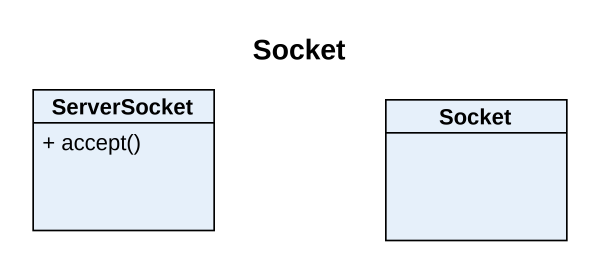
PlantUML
@startuml
title Socket
hide circle
hide empty members
skinparam classAttributeIconSize 0
class ServerSocket {
  + accept()
}
class Socket
@enduml
